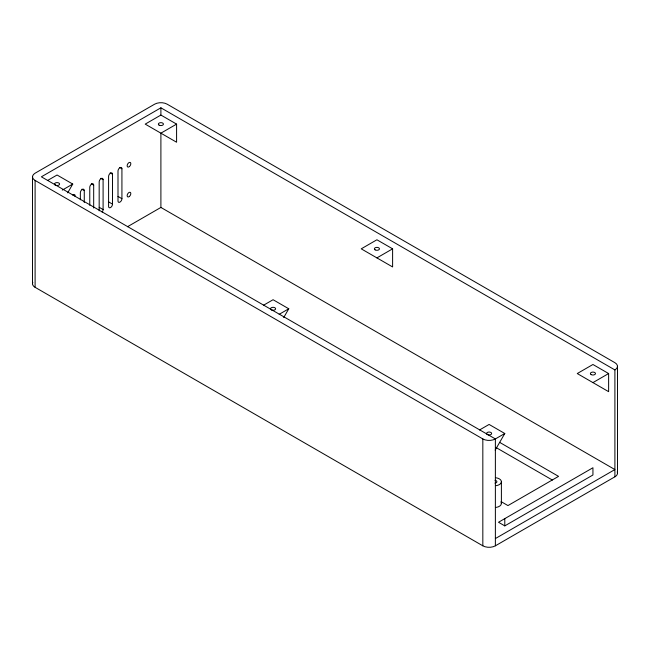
<?xml version="1.0" encoding="UTF-8"?>
<svg xmlns="http://www.w3.org/2000/svg" width="650" height="650" viewBox="0 0 650 650"><rect width="100%" height="100%" fill="white"/><g stroke="black" fill="none" stroke-linecap="round" stroke-linejoin="round"><path stroke-width="0.97" d="M67.689 192.831L72.751 184.064L57.062 175.004L47.474 180.546M283.709 317.549L288.771 308.783L273.081 299.723L263.494 305.256M495.17 450.157L504.79 433.501L489.101 424.442L479.513 429.975M495.373 545.813L614.9 476.808L614.9 369.931L160.899 107.811L41.373 176.816L495.373 438.937L495.373 545.813A8.873 5.127 0 0 1 482.828 545.813L35.1 287.316A8.873 5.127 0 0 1 32.801 282.368M160.899 115.058L145.21 124.117L176.589 142.228L176.589 124.117L160.899 115.058L160.899 107.811M62.294 190.101L72.751 184.064M176.589 124.117L160.899 133.169L160.899 207.439L614.9 469.56L495.373 538.566M127.506 226.72L160.899 207.439M279.183 314.316L288.771 308.783M376.919 257.887L392.608 248.836L392.608 266.947L361.229 248.836L376.919 239.777L392.608 248.836M495.202 439.034L504.79 433.501M592.938 382.606L608.628 373.547L608.628 391.666L577.249 373.547L592.938 364.496L608.628 373.547M504.79 525.883L592.938 474.996L592.938 467.748L498.517 522.259L504.79 525.883L504.79 518.643M119.567 167.448L121.924 168.805L121.924 198.697A2.771 1.601 -60 0 1 119.966 202.093A2.771 1.601 -60 0 1 117.999 200.964L117.999 171.072A2.771 1.601 -60 0 1 119.966 167.676A2.771 1.601 -60 0 1 121.924 168.805M110.159 172.884L112.507 174.241L112.507 204.132A2.771 1.601 -60 0 1 110.549 207.529A2.771 1.601 -60 0 1 108.591 206.399L108.591 176.507A2.771 1.601 -60 0 1 110.549 173.111A2.771 1.601 -60 0 1 112.507 174.241M100.742 178.319L103.098 179.676L103.098 209.568A2.771 1.601 -60 0 1 102.115 212.095M117.999 196.43L121.924 198.697M91.333 183.755L93.681 185.112L93.681 208.024M108.591 201.866L112.507 204.132M81.916 189.191L84.272 190.548L84.272 202.499M99.174 207.301L103.098 209.568M499.663 442.374L558.553 476.369L507.959 505.578L501.052 501.597M614.9 369.931A8.873 5.127 0 0 0 614.9 362.684L167.172 104.187A8.873 5.127 0 0 0 154.627 104.187L35.1 173.192A8.873 5.127 0 0 0 35.1 180.44L482.828 438.937A8.873 5.127 0 0 0 495.373 438.937M496.145 447.59L552.394 480.066M617.5 366.308L617.5 473.184M496.169 477.807A7.044 4.071 0 0 1 501.394 481.739L501.394 503.474M482.828 438.937L482.828 545.813M99.174 210.836L99.174 181.943A2.771 1.601 -60 0 1 101.14 178.547A2.771 1.601 -60 0 1 103.098 179.676M89.765 205.311L89.765 187.379A2.771 1.601 -60 0 1 91.723 183.982A2.771 1.601 -60 0 1 93.681 185.112M80.348 199.786L80.348 192.806A2.771 1.601 -60 0 1 82.314 189.41A2.771 1.601 -60 0 1 84.272 190.548M35.1 180.44L35.1 287.316M32.5 176.816L32.5 283.692M501.15 502.418A7.044 4.071 0 0 1 496.169 507.398M617.199 471.851A8.873 5.127 0 0 1 614.9 476.808M501.394 481.739A7.044 4.071 0 0 1 496.169 485.664M495.007 480.317A2.535 1.463 0 0 1 496.884 481.739A2.535 1.463 0 0 1 495.007 483.153M72.816 195.114A2.592 1.495 -60 0 1 75.059 196.414M55.266 185.104A2.535 1.463 0 0 0 59.507 184.446A2.535 1.463 0 0 0 56.404 182.65A2.535 1.463 0 0 0 55.266 185.104M159.104 125.149A2.535 1.463 0 0 0 163.345 124.491A2.535 1.463 0 0 0 160.241 122.704A2.535 1.463 0 0 0 159.104 125.149M129.456 166.506A2.592 1.495 -60 0 0 130.276 162.484A2.592 1.495 -60 0 0 127.213 165.206A2.592 1.495 -60 0 0 129.456 166.506M129.456 196.389A2.592 1.495 -60 0 0 130.276 192.376A2.592 1.495 -60 0 0 127.213 195.097A2.592 1.495 -60 0 0 129.456 196.389M375.123 249.868A2.535 1.463 0 0 0 379.364 249.21A2.535 1.463 0 0 0 376.261 247.422A2.535 1.463 0 0 0 375.123 249.868M591.142 374.587A2.535 1.463 0 0 0 595.384 373.929A2.535 1.463 0 0 0 592.28 372.133A2.535 1.463 0 0 0 591.142 374.587M487.305 434.533A2.535 1.463 0 0 0 491.554 433.883A2.535 1.463 0 0 0 488.442 432.087A2.535 1.463 0 0 0 487.305 434.533M271.286 309.814A2.535 1.463 0 0 0 275.535 309.164A2.535 1.463 0 0 0 272.423 307.369A2.535 1.463 0 0 0 271.286 309.814"/></g></svg>
